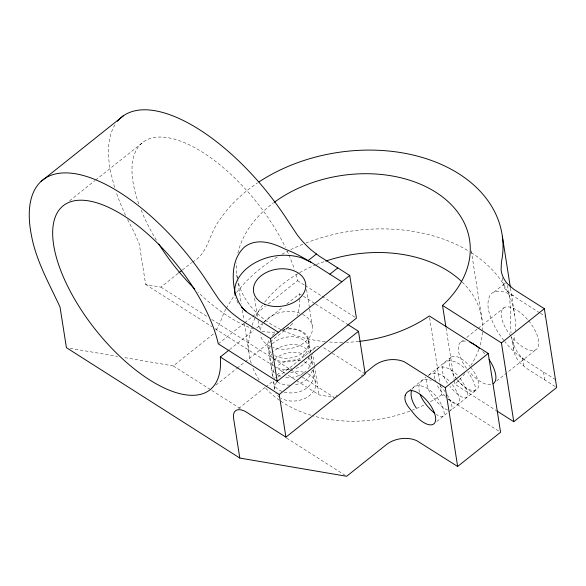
<?xml version="1.0" encoding="UTF-8"?>
<svg xmlns="http://www.w3.org/2000/svg" width="586" height="586" viewBox="0 0 586 586"><rect width="100%" height="100%" fill="white"/><g stroke="black" fill="none" stroke-linecap="round" stroke-linejoin="round"><path stroke-width="0.44" stroke-dasharray="2.93 2.2" d="M555.206 386.548L526.074 368.067L519.775 362.536A47.29 33.497 -8.9 0 1 513.453 348.773L513.739 341.228L514.742 335.236M539.625 312.778L515.079 297.153C511.527 293.623 502.861 290.48 503.901 284.166L505.637 282.87M225.932 308.99C221.984 315.795 220.614 323.772 215.992 330.182M226.306 308.287L234.012 295.776M276.856 382.072C274.988 384.35 274.116 387.317 274.731 390.217L273.332 381.296M236.539 292.377L245.527 281.983L254.573 273.391A150.661 106.718 -8.9 0 1 277.317 256.961M213.355 333.954L173.273 365.913L122.987 357.335M69.573 200.822L94.859 180.671M95.577 180.1L143.819 141.636M127.558 219.582L134.487 232.752L139.248 243.805L145.665 284.51L160.93 287.111L178.071 273.45M182.349 270.036L191.637 262.638M192.347 262.067C208.396 253.628 208.909 233.785 219.208 220.607C225.573 210.879 233.506 202.243 242.238 194.589A150.661 106.718 -8.9 0 1 257.554 182.876M218.285 343.85L243.981 323.362M244.699 322.791L251.841 317.099M252.551 316.528L265.399 306.288M268.256 304.009L297.527 280.679A117.705 52.059 51.4 0 0 295.674 273.523M229.624 349.586L253.892 330.233M256.749 327.955L262.462 323.406M263.173 322.835L283.163 306.903M286.737 304.053L299.585 293.813L302.647 295.754M215.882 385.105L236.583 368.601M237 368.264L244.853 362.002M245.153 361.767L269.838 342.085M270.139 341.85L290.539 325.582M238.663 408.493L265.077 387.434M265.795 386.863L272.93 381.171M277.925 377.186L315.766 347.029M335.741 396.348L337.17 395.206M361.445 375.853L362.873 374.718M494.013 292.055L503.901 284.166M461.079 341.975L463.944 339.69M466.8 337.411L477.531 328.856M478.249 328.285L504.004 307.753M408.999 390.759L426.007 377.194M428.842 374.937L451.528 356.852M436.768 421.466L448.048 412.471M448.751 411.907L476.242 389.99M496.686 380.959L536.029 349.593M290.7 372.74L293.96 371.817L298.237 371.48A20.715 14.628 -9.1 0 1 304.749 372.52M70.012 348.296L117.603 356.413M296.699 380.658L319.048 394.883L334.313 397.484L301.175 376.395M513.226 295.864L507.007 292.978A45.195 19.99 51.4 0 0 489.977 295.359C484.922 305.745 490.372 317.341 494.906 326.878A45.195 19.99 51.4 0 0 504.26 340.986M365.173 373.993L324.578 348.296A23.543 10.409 51.4 0 0 322.512 347.381M540.373 313.254L545.595 316.579M555.469 379.618L524.953 360.192L516.544 353.871A45.195 19.99 51.4 0 1 504.839 341.697M297.527 280.679L304.412 285.06M305.174 285.543L321.245 295.776M322.007 296.26L354.904 317.202M454.311 380.636L454.875 384.218L496.181 410.515M303.409 296.245L314.887 303.548M315.649 304.039L347.015 323.999M429.604 317.737L441.668 394.752L445.492 397.183M448.554 399.132L500.569 432.248M160.93 287.111L207.935 317.033M211.788 319.487L272.666 358.244M273.435 358.735L300.406 375.904M145.665 284.51L211.934 326.695M215.018 328.658L273.581 365.942M274.351 366.426L285.14 373.297M288.224 375.26L295.93 380.168M173.273 365.913L211.026 389.954M211.802 390.444L240.311 408.589M286.547 438.02L345.879 475.795M524.551 359.892C517.248 354.42 513.358 345.828 511.666 337.104M125.521 215.355L120.049 202.837L116.116 192.149M114.578 187.417L110.673 172.138A150.661 66.636 51.4 0 1 114.973 124.803M507.388 285.47C511.336 301.094 510.142 317.238 511.007 333.163M543.53 372.015L544.76 379.896M522.492 357.819L523.781 366.06M510.472 288.173L514.684 315.034M502.334 277.779L503.557 285.587M511.549 336.628L513.453 348.773M471.276 250.859L482.073 319.81M446.041 327.808L454.172 379.743M306.573 289.418L309.496 308.097M309.635 308.983L312.279 325.882M314.323 364.704L312.931 355.827A23.543 10.409 51.4 0 1 312.69 353.732M314.462 365.591L319.048 394.883M308.683 339.558L310.639 352.032M311.195 355.599L312.734 365.4M313.29 368.968L315.385 382.328M268.022 347.381L272.637 376.827M254.602 298.333L257.525 317.004M258.082 320.564L259.613 330.343M236.825 275.127L237.381 278.709M238.084 283.185L241.307 303.782M242.289 310.053L243.835 319.897M244.391 323.479L249.16 353.929M462.237 282.122A117.705 83.373 -8.9 0 1 482.571 330.299M482.468 332.064A117.705 83.373 -8.9 0 1 479.861 346.172M478.879 349.183A117.705 83.373 -8.9 0 1 470.917 365.312M464.823 373.685A117.705 83.373 -8.9 0 1 454.875 384.218M441.668 394.752A117.705 83.373 -8.9 0 1 429.304 402.318M423.817 405.146A117.705 83.373 -8.9 0 1 412.324 410.171M409.79 411.138A117.705 83.373 -8.9 0 1 312.734 415.767M311.107 415.284A117.705 83.373 -8.9 0 1 280.152 400.736M279.434 400.238A117.705 83.373 -8.9 0 1 265.048 387.478M259.202 379.933A117.705 83.373 -8.9 0 1 252.361 366.638M251.233 363.313A117.705 83.373 -8.9 0 1 251.379 327.559M252.097 325.311A117.705 83.373 -8.9 0 1 255.445 317.129M255.804 316.389A117.705 83.373 -8.9 0 1 263.729 303.497M264.777 302.105A117.705 83.373 -8.9 0 1 298.882 273.12M299.636 272.688A117.705 83.373 -8.9 0 1 315.561 264.916M316.396 264.572A117.705 83.373 -8.9 0 1 324.871 261.385M471.276 252.639A150.661 106.718 -8.9 0 1 515.189 330.716M281.939 254.28A150.661 106.718 -8.9 0 1 287.484 251.299M290.715 249.673A150.661 106.718 -8.9 0 1 303.489 243.974M305.826 243.044A150.661 106.718 -8.9 0 1 469.027 251.24M358.852 341.418A117.705 83.373 -8.9 0 1 346.604 342.319M342.532 342.422A117.705 83.373 -8.9 0 1 329.808 342.048M325.325 341.667A117.705 83.373 -8.9 0 1 281.778 329.969M280.95 329.574A117.705 83.373 -8.9 0 1 237.762 280.284M237.396 278.57A117.705 83.373 -8.9 0 1 236.422 262.872M237.872 253.159A117.705 83.373 -8.9 0 1 273.662 202.741M490.716 384.672A26.363 11.661 51.4 0 1 468.983 371.392M466.544 368.294A26.363 11.661 51.4 0 1 465.672 341.089M482.761 351.673A26.363 11.661 51.4 0 1 485.201 354.391M470.631 367.195A20.715 9.164 51.4 0 1 477.158 389.294A20.715 9.164 51.4 0 1 457.695 380.314M457.139 379.647A20.715 9.164 51.4 0 1 450.612 357.548A20.715 9.164 51.4 0 1 470.082 366.528M528.631 320.776A26.363 11.661 51.4 0 1 536.849 348.941A26.363 11.661 51.4 0 1 511.908 337.177M510.911 335.954A26.363 11.661 51.4 0 1 503.308 308.287A26.363 11.661 51.4 0 1 528.125 320.176M313.085 350.201A23.543 10.409 51.4 0 1 318.769 346.531M292.802 323.179A117.705 52.059 51.4 0 1 282.034 330.599M275.039 332.064A117.705 52.059 51.4 0 1 261.078 331.024M253.753 329.002A117.705 52.059 51.4 0 1 197.973 292.136M156.374 240.172A117.705 52.059 51.4 0 1 141.014 209.795M138.787 203.913A117.705 52.059 51.4 0 1 175.719 139.519A117.705 52.059 51.4 0 1 285.455 247.439M287.243 251.226A117.705 52.059 51.4 0 1 288.268 253.489M288.927 254.991A117.705 52.059 51.4 0 1 294.428 269.465M299.585 293.813A117.705 52.059 51.4 0 1 299.702 295.564M299.812 299.146A117.705 52.059 51.4 0 1 296.97 316.008M283.814 329.42A20.715 14.672 -8.9 0 1 308.141 346.033A20.715 14.672 -8.9 0 1 273.823 355.05M271.106 352.867A20.715 14.672 -8.9 0 1 269.113 339.69M272.322 335.441A20.715 14.672 -8.9 0 1 275.361 333.016M307.643 373.626A20.715 14.628 -9.1 0 1 310.807 394.503A20.715 14.628 -9.1 0 1 281.148 398.231M279.786 397.359A20.715 14.628 -9.1 0 1 275.852 393.096M302.61 314.374A26.363 18.679 -8.9 0 1 307.899 339.309A26.363 18.679 -8.9 0 1 272.995 347.549M269.985 346.297A26.363 18.679 -8.9 0 1 260.316 334.789M260.279 330.086A26.363 18.679 -8.9 0 1 262.762 323.882M264.191 321.948A26.363 18.679 -8.9 0 1 300.376 313.407M238.143 303.24A45.195 32.018 -8.9 0 1 235.689 297.813M412.024 389.47A20.473 11.442 50.3 0 1 437.295 397.85A20.473 6.497 52.5 0 1 444.181 413.709A20.473 6.497 52.5 0 1 436.35 414.441M447.902 398.78A20.473 6.497 52.5 0 0 459.541 402.545A20.473 6.497 52.5 0 0 452.912 385.405A20.473 11.442 50.3 0 0 452.15 384.379M445.367 396.29A20.473 6.497 52.5 0 1 439.734 389.441A20.473 11.442 50.3 0 1 436.629 384.072M457.666 380.058A20.473 6.497 52.5 0 0 474.257 391.272A20.473 6.497 52.5 0 0 468.522 372.96A20.473 11.442 50.3 0 0 467.76 371.934M456.098 378.029A20.473 6.497 52.5 0 1 455.344 376.996M447.191 394.766A20.473 6.497 52.5 0 1 450.275 410.2M447.66 410.01A20.473 6.497 52.5 0 1 431.933 395.66A20.473 11.442 50.3 0 1 427.319 377.736M435.383 380.827A20.473 11.442 50.3 0 1 435.083 379.772M434.841 378.732A20.473 11.442 50.3 0 1 441.038 367.041A20.473 11.442 50.3 0 1 458.325 376.175M459.951 378.16A20.473 11.442 50.3 0 1 460.713 379.186A20.473 6.497 52.5 0 1 466.449 397.491A20.473 6.497 52.5 0 1 449.865 386.277M447.543 383.215A20.473 11.442 50.3 0 1 445.06 362.302A20.473 11.442 50.3 0 1 465.262 369.012M428.425 375.773A20.473 11.442 50.3 0 1 450.517 382.402M419.473 392.217A20.473 11.442 50.3 0 1 431.274 380.358M440.035 385.903A20.473 11.442 50.3 0 1 445.104 391.631M284.122 392.063A20.473 12.416 -7.8 0 0 293.864 392.847A20.473 16.32 -10.3 0 0 312.726 369.869M281.983 391.389A20.473 12.416 -7.8 0 1 273.867 381.142M274.519 378.768A20.473 12.416 -7.8 0 1 275.339 377.216M277.119 374.981A20.473 12.416 -7.8 0 1 291.835 368.125M300.662 360.639A20.473 16.32 -10.3 0 0 293.168 360.068A20.473 12.416 -7.8 0 0 276.636 366.514M304.097 361.767A20.473 16.32 -10.3 0 1 311.144 367.158M290.107 385.185A20.473 12.416 -7.8 0 1 277.932 382.299M273.171 377.238A20.473 12.416 -7.8 0 1 274.123 369.451M308.522 357.768A20.473 16.32 -10.3 0 1 312.55 366.067M312.316 370.198A20.473 16.32 -10.3 0 1 293.923 384.943M305.943 355.658A20.473 16.32 -10.3 0 0 291.953 352.303A20.473 12.416 -7.8 0 0 274.688 359.46M310.968 356.288A20.473 16.32 -10.3 0 1 306.954 370.147M306.126 370.982A20.473 16.32 -10.3 0 1 304.295 372.535M303.299 373.245A20.473 16.32 -10.3 0 1 291.432 377.318A20.473 12.416 -7.8 0 1 285.177 377.201M309.84 353.417A20.473 16.32 -10.3 0 0 290.737 344.546A20.473 12.416 -7.8 0 0 273.472 351.695M288.305 329.024A20.473 16.32 -10.3 0 1 308.969 343.814A20.473 16.32 -10.3 0 1 289.008 361.796A20.473 12.416 -7.8 0 1 274.292 359.02M290.224 369.561A20.473 12.416 -7.8 0 1 276.394 367.261M273.201 365.107A20.473 12.416 -7.8 0 1 271.692 353.929M272.688 357.936A20.473 12.416 -7.8 0 1 270.476 346.172M272.256 343.938A20.473 12.416 -7.8 0 1 289.521 336.782A20.473 16.32 -10.3 0 1 310.162 352.604M280.599 376.227A20.473 12.416 -7.8 0 1 277.61 375.025M274.409 372.864A20.473 12.416 -7.8 0 1 272.908 361.694M309.291 356.713A20.473 16.32 -10.3 0 1 295.256 368.638"/><path stroke-width="0.88" d="M41.123 181.382L123.639 115.596M178.781 272.886L181.638 270.607M308.155 260.587L316.44 253.987M117.471 121.287A150.661 66.636 51.4 0 1 287.191 219.713L297.476 235.228A47.29 20.92 51.4 0 0 311.649 250.332L319.172 256.075L349.747 275.493L356.427 318.176L277.185 381.347L218.285 343.85A117.705 52.059 51.4 0 0 82.34 200.229A117.705 52.059 51.4 0 0 104.257 340.166A117.705 52.059 51.4 0 0 220.343 356.984L228.906 350.157M329.881 274.204L337.807 267.89M277.185 381.347L270.505 338.664L349.747 275.493M358.486 331.31L365.173 373.993L285.931 437.163L279.244 394.481L358.486 331.31L347.776 324.49M365.019 373.011L373.582 366.177A23.543 16.672 -8.9 0 1 404.53 361.936L445.309 387.661L457.644 466.463L500.569 432.248L488.233 353.446L429.326 315.949A117.705 83.373 -8.9 0 1 359.665 341.33M445.309 387.661L488.233 353.446M544.357 308.697L556.7 387.5L513.775 421.715L501.44 342.92L544.357 308.697L513.732 289.272L507.432 283.734A47.29 33.497 -8.9 0 1 501.111 269.97L501.396 262.433L502.407 256.434A150.661 106.718 -8.9 0 0 423.89 157.949A150.661 106.718 -8.9 0 0 259.012 181.909M270.505 338.664L239.93 319.245L232.408 313.503A47.29 20.92 51.4 0 1 218.234 298.399L207.949 282.884A150.661 66.636 51.4 0 0 83 175.426A150.661 66.636 51.4 0 0 31.432 235.316C36.112 260.924 49.239 283.675 60.006 306.976L66.423 347.681L239.806 458.054L346.648 476.286L385.925 444.979A23.543 16.672 -8.9 0 1 416.866 440.738L457.644 466.463M310.858 262.169C302.72 257.291 294.355 252.632 285.455 249.314C272.981 243.007 257.086 237.455 244.574 246.94C231.668 258.778 231.682 277.889 235.338 293.776C237.652 300.992 241.176 308.082 247.57 312.631L278.431 332.343M285.931 437.163L245.336 411.467A23.543 10.409 51.4 0 0 233.689 418.997L239.806 458.054M274.343 202.243A117.705 83.373 -8.9 0 1 434.446 191.402A117.705 83.373 -8.9 0 1 442.533 305.416L501.44 342.92M341.821 281.807L311.312 262.382L301.988 258.001A45.195 32.018 -8.9 0 0 267.883 257.466C254.61 261.363 241.622 269.472 236.187 282.73A45.195 32.018 -8.9 0 0 235.081 295.359M496.95 411.006L513.775 421.715M220.343 356.984L279.244 394.481M241.41 307.35L246.003 311.071M502.341 236.231L510.333 287.272M442.533 305.416L445.902 326.907M325.735 261.092A117.705 83.373 -8.9 0 1 461.643 281.544M469.921 342.239A26.363 11.661 51.4 0 1 476.953 346.429M477.605 346.934A26.363 11.661 51.4 0 1 479.568 348.582M489.061 359.511A26.363 11.661 51.4 0 1 493.112 383.808M194.772 289.001A117.705 52.059 51.4 0 1 158.747 243.996M434.768 413.306A20.473 6.497 52.5 0 1 424.125 401.879A20.473 11.442 50.3 0 1 420.133 394.349M416.324 408.098A20.473 11.442 50.3 0 1 411.46 390.943M405.204 395.286C403.315 402.846 409.973 408.545 414.06 413.994A20.715 9.208 51.2 0 0 433.244 424.271A20.715 9.208 51.2 0 0 430.219 404.941A20.715 9.208 51.2 0 0 410.398 390.613C407.907 390.994 406.076 393.023 405.204 395.286M264.769 304.281A26.363 18.679 -8.9 0 0 305.738 287.111A26.363 18.679 -8.9 0 0 268.329 271.567A26.363 18.679 -8.9 0 0 264.769 304.281"/></g></svg>
